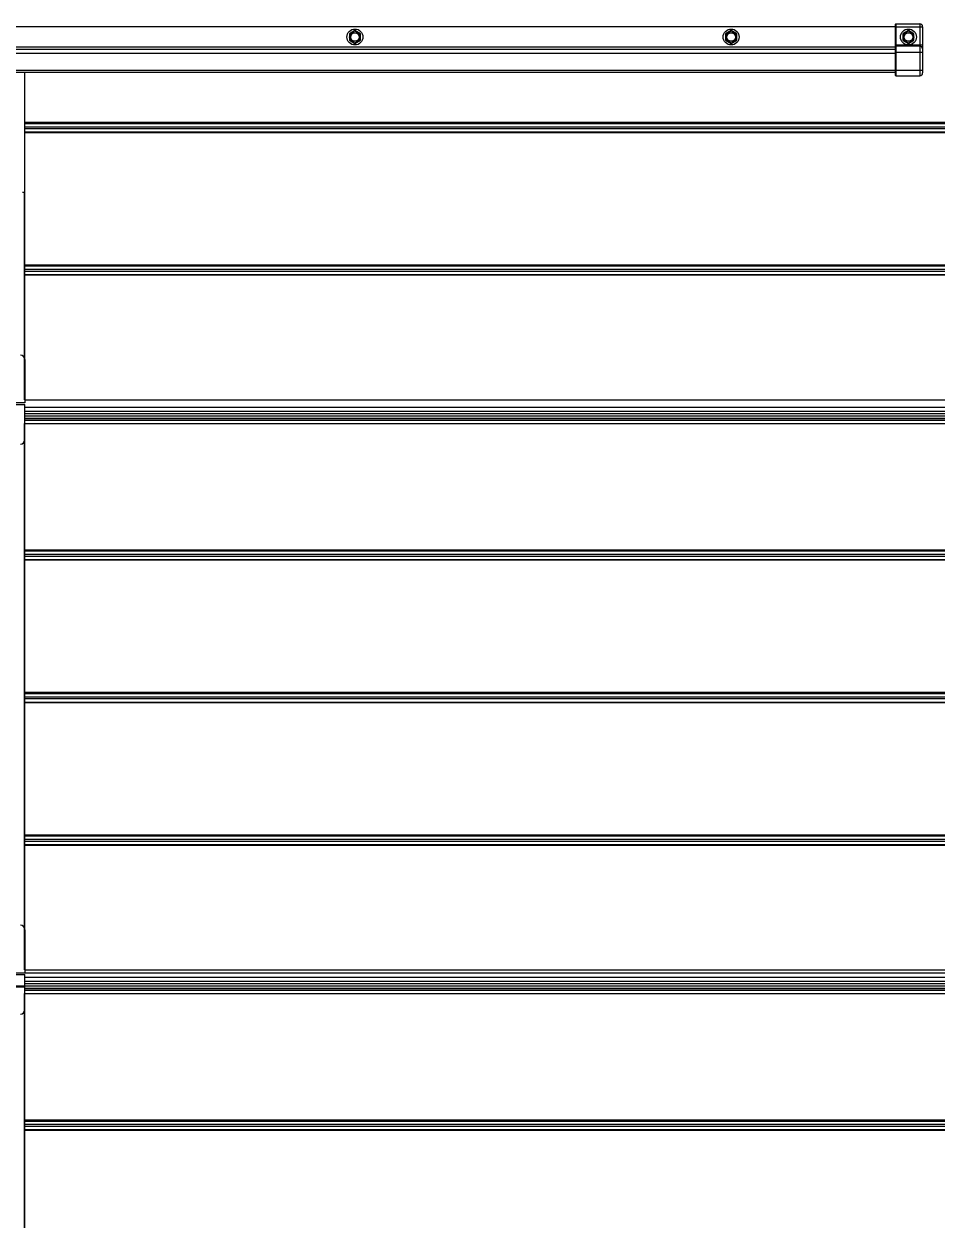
# Model space of a CAD drawing. Header units: millimetres. Extents: x 21899 to 38731, y -5425 to 3612.
# Drawn here: x 24252 to 25053, y 1325 to 2374 of the extents above; entities that cross this region are included whole.
import ezdxf

# ---------------------------------------------------------------- set-up
doc = ezdxf.new("R2010")
doc.units = ezdxf.units.MM

msp = doc.modelspace()

# ---------------------------------------------------------------- linework, layer by layer
at = {"color": 7, "linetype": 'Continuous'}
for p, q in [((25016.1, 2371.6), (22418.1, 2371.6)), ((25016.1, 2373.6), (25016.1, 2329.1)), ((25016.6, 2374.1), (25037.6, 2374.1)), ((25040.1, 2371.6), (25040.1, 2331.1)), ((24542.1, 2368.3), (24537.2, 2365.4)), ((24537.2, 2365.4), (24537.2, 2359.7)), ((24547, 2365.4), (24542.1, 2368.3)), ((24547, 2359.7), (24547, 2365.4)), ((24872.1, 2368.3), (24867.2, 2365.4)), ((24867.2, 2365.4), (24867.2, 2359.7)), ((24877, 2365.4), (24872.1, 2368.3)), ((24877, 2359.7), (24877, 2365.4)), ((25027.6, 2368.3), (25022.7, 2365.4)), ((25022.7, 2365.4), (25022.7, 2359.7)), ((25032.5, 2365.4), (25027.6, 2368.3)), ((25032.5, 2359.7), (25032.5, 2365.4)), ((25016.1, 2351.6), (22418.1, 2351.6)), ((24537.2, 2359.7), (24542.1, 2356.9)), ((24542.1, 2356.9), (24547, 2359.7)), ((24867.2, 2359.7), (24872.1, 2356.9)), ((24872.1, 2356.9), (24877, 2359.7)), ((25037.6, 2354.6), (25016.6, 2354.6)), ((25022.7, 2359.7), (25027.6, 2356.9)), ((25027.6, 2356.9), (25032.5, 2359.7)), ((25016.1, 2331.6), (22418.1, 2331.6)), ((24252.6, 2135.3), (24252.6, 2331.6)), ((25016.6, 2328.6), (25037.6, 2328.6)), ((24252.6, 2226.1), (24250.6, 2226.1)), ((24252.6, 2044.4), (24252.6, 2135.3)), ((24252.3, 2044.4), (24252.6, 2044.4)), ((25101.1, 2037.6), (24252.6, 2037.6)), ((25101.1, 2032.1), (24252.6, 2032.1)), ((25101.1, 2028), (24252.6, 2028)), ((24252.3, 2023.6), (24252.6, 2023.6)), ((24252.6, 1544.4), (24252.6, 2023.6)), ((24252.3, 1544.4), (24252.6, 1544.4)), ((25101.1, 1537.6), (24252.6, 1537.6)), ((25101.1, 1532.1), (24252.6, 1532.1)), ((24252.3, 1523.6), (24252.6, 1523.6)), ((25101.1, 1528), (24252.6, 1528)), ((24252.6, 1441.8), (24252.6, 1523.6)), ((24252.6, 919.4), (24252.6, 1441.8))]:
    msp.add_line(p, q, dxfattribs=at)
at = {"color": 9, "linetype": 'Continuous'}
for p, q in [((25016.1, 2371.6), (25040.1, 2371.6)), ((25016.6, 2374.1), (25016.6, 2328.6)), ((25037.6, 2374.1), (25037.6, 2328.6)), ((25016.1, 2353.6), (24245, 2353.6)), ((25016.1, 2355.6), (25040.1, 2355.6)), ((25016.1, 2348.1), (22418.1, 2348.1)), ((25040.1, 2349.1), (25016.1, 2349.1)), ((25016.1, 2333.2), (22418.1, 2333.2)), ((25040.1, 2333.1), (25016.1, 2333.1)), ((25101.1, 2287.6), (24252.6, 2287.6)), ((24252.6, 2286.8), (25101.1, 2286.8)), ((24252.6, 2283.9), (25101.1, 2283.9)), ((24252.6, 2282.3), (25101.1, 2282.3)), ((24252.6, 2279.3), (25101.1, 2279.3)), ((25101.1, 2278.6), (24252.6, 2278.6)), ((24252.3, 2135.3), (24252.3, 2226.1)), ((25101.1, 2162.6), (24252.6, 2162.6)), ((24252.6, 2161.8), (25101.1, 2161.8)), ((24252.6, 2158.9), (25101.1, 2158.9)), ((24252.6, 2157.3), (25101.1, 2157.3)), ((24252.6, 2154.3), (25101.1, 2154.3)), ((25101.1, 2153.6), (24252.6, 2153.6)), ((24252.3, 2044.4), (24252.3, 2135.3)), ((25101.1, 2044), (24252.6, 2044)), ((25101.1, 2037.7), (24252.6, 2037.7)), ((25101.1, 2034.1), (24252.6, 2034.1)), ((24252.6, 2030.3), (25101.1, 2030.3)), ((24252.6, 2028), (25101.1, 2028)), ((24252.6, 2026.6), (25101.1, 2026.6)), ((24252.3, 1544.4), (24252.3, 2023.6)), ((24252.6, 2023.7), (25101.1, 2023.7)), ((25101.1, 1912.6), (24252.6, 1912.6)), ((24252.6, 1911.8), (25101.1, 1911.8)), ((24252.6, 1908.9), (25101.1, 1908.9)), ((24252.6, 1907.3), (25101.1, 1907.3)), ((24252.6, 1904.3), (25101.1, 1904.3)), ((25101.1, 1903.6), (24252.6, 1903.6)), ((25101.1, 1787.6), (24252.6, 1787.6)), ((24252.6, 1786.8), (25101.1, 1786.8)), ((24252.6, 1783.9), (25101.1, 1783.9)), ((24252.6, 1782.3), (25101.1, 1782.3)), ((24252.6, 1779.3), (25101.1, 1779.3)), ((25101.1, 1778.6), (24252.6, 1778.6)), ((25101.1, 1662.6), (24252.6, 1662.6)), ((24252.6, 1661.8), (25101.1, 1661.8)), ((24252.6, 1658.9), (25101.1, 1658.9)), ((24252.6, 1657.3), (25101.1, 1657.3)), ((24252.6, 1654.3), (25101.1, 1654.3)), ((25101.1, 1653.6), (24252.6, 1653.6)), ((25101.1, 1544), (24252.6, 1544)), ((25101.1, 1541.6), (24241.8, 1541.6)), ((25101.1, 1537.7), (24252.6, 1537.7)), ((25101.1, 1534.1), (24252.6, 1534.1)), ((24242.1, 1530.4), (24252.6, 1530.4)), ((24242.1, 1529.5), (24252.6, 1529.5)), ((24252.3, 1441.8), (24252.3, 1523.6)), ((24252.6, 1530.3), (25101.1, 1530.3)), ((24252.6, 1528), (25101.1, 1528)), ((24252.6, 1526.6), (25101.1, 1526.6)), ((24252.6, 1523.7), (25101.1, 1523.7)), ((24252.3, 919.4), (24252.3, 1441.8)), ((25101.1, 1412.6), (24252.6, 1412.6)), ((24252.6, 1411.8), (25101.1, 1411.8)), ((24252.6, 1408.9), (25101.1, 1408.9)), ((24252.6, 1407.3), (25101.1, 1407.3)), ((24252.6, 1404.3), (25101.1, 1404.3)), ((25101.1, 1403.6), (24252.6, 1403.6))]:
    msp.add_line(p, q, dxfattribs=at)
at = {"color": 3, "linetype": 'Continuous'}
for p, q in [((24252.6, 2079.6), (24252.6, 2041.6)), ((24252.6, 2041.6), (24241.9, 2041.6)), ((24242.1, 2040.3), (24252.6, 2040.3)), ((24252.6, 2009.6), (24252.6, 2040.3)), ((24252.6, 1579.6), (24252.6, 1541.6)), ((24252.6, 1541.6), (24241.9, 1541.6)), ((24242.1, 1540.3), (24252.6, 1540.3)), ((24252.6, 1509.6), (24252.6, 1540.3))]:
    msp.add_line(p, q, dxfattribs=at)
at = {"color": 7, "linetype": 'Continuous'}
for centre, radius in [((24542.1, 2362.6), 7), ((24542.1, 2362.6), 3.75), ((24872.1, 2362.6), 7), ((24872.1, 2362.6), 3.75), ((25027.6, 2362.6), 7), ((25027.6, 2362.6), 3.75)]:
    msp.add_circle(centre, radius, dxfattribs=at)
at = {"color": 9, "linetype": 'Continuous'}
for centre in [(24542.1, 2362.6), (24872.1, 2362.6), (25027.6, 2362.6)]:
    msp.add_circle(centre, 4.7, dxfattribs=at)
at = {"color": 7, "linetype": 'Continuous'}
for centre, radius, start, end in [((25016.6, 2373.6), 0.5, 90, 180), ((25037.6, 2371.6), 2.5, 0, 90), ((25016.6, 2354.1), 0.5, 90, 180), ((25037.6, 2352.1), 2.5, 0, 90), ((25037.6, 2331.1), 2.5, 270, 0), ((25016.6, 2329.1), 0.5, 180, 270)]:
    msp.add_arc(centre, radius, start, end, dxfattribs=at)
at = {"color": 3, "linetype": 'Continuous'}
for centre, start, end in [((24248.6, 2079.6), 0, 90), ((24248.6, 2009.6), 270, 0), ((24248.6, 1579.6), 0, 90), ((24248.6, 1509.6), 270, 0)]:
    msp.add_arc(centre, 4, start, end, dxfattribs=at)

doc.saveas('drawing.dxf')
